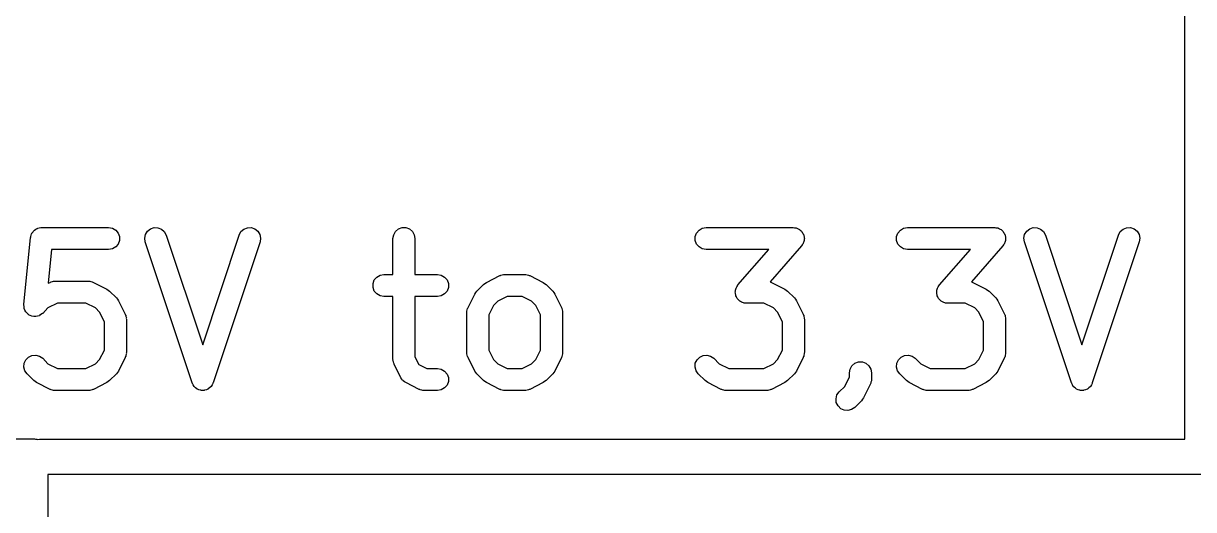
# Model space of a CAD drawing. Extents: x 76 to 227, y -129 to -83.
# Drawn here: x 108.79 to 115.43, y -100.42 to -97.66 of the extents above; entities that cross this region are included whole.
import ezdxf

# ---------------------------------------------------------------- set-up
doc = ezdxf.new("R2010")
doc.units = 0
doc.header["$MEASUREMENT"] = 0
doc.layers.add('BLACK', color=7, linetype='CONTINUOUS')

msp = doc.modelspace()

# ---------------------------------------------------------------- linework, layer by layer
at = {"layer": 'Black'}
for p, q in [((115.38, -100.02), (115.38, -92.97)), ((108.859, -98.8298), (108.866, -98.8249)), ((108.866, -98.8249), (108.868, -98.8244)), ((108.868, -98.8244), (108.87, -98.8232)), ((108.87, -98.8232), (108.878, -98.8217)), ((108.878, -98.8217), (108.887, -98.8196)), ((108.887, -98.8196), (108.889, -98.8198)), ((108.889, -98.8198), (108.891, -98.8194)), ((108.891, -98.8194), (109.272, -98.8194)), ((109.272, -98.8194), (109.294, -98.8232)), ((109.294, -98.8232), (109.313, -98.834)), ((109.509, -98.8269), (109.53, -98.8201)), ((109.53, -98.8201), (109.552, -98.8207)), ((109.552, -98.8207), (109.572, -98.8287)), ((110.04, -98.8287), (110.06, -98.8207)), ((110.06, -98.8207), (110.082, -98.8201)), ((110.082, -98.8201), (110.102, -98.8269)), ((110.917, -98.8278), (110.938, -98.8204)), ((110.938, -98.8204), (110.959, -98.8204)), ((110.959, -98.8204), (110.98, -98.8278)), ((112.623, -98.834), (112.641, -98.8232)), ((112.641, -98.8232), (112.663, -98.8194)), ((112.663, -98.8194), (113.158, -98.8194)), ((113.158, -98.8194), (113.164, -98.8205)), ((113.164, -98.8205), (113.17, -98.8206)), ((113.17, -98.8206), (113.175, -98.8223)), ((113.175, -98.8223), (113.179, -98.8232)), ((113.179, -98.8232), (113.185, -98.8262)), ((113.766, -98.834), (113.784, -98.8232)), ((113.784, -98.8232), (113.806, -98.8194)), ((113.806, -98.8194), (114.301, -98.8194)), ((114.301, -98.8194), (114.307, -98.8205)), ((114.307, -98.8205), (114.313, -98.8206)), ((114.313, -98.8206), (114.318, -98.8223)), ((114.318, -98.8223), (114.322, -98.8232)), ((114.322, -98.8232), (114.328, -98.8262)), ((114.5, -98.8269), (114.52, -98.8201)), ((114.52, -98.8201), (114.542, -98.8207)), ((114.542, -98.8207), (114.562, -98.8287)), ((115.03, -98.8287), (115.05, -98.8207)), ((115.05, -98.8207), (115.072, -98.8201)), ((115.072, -98.8201), (115.093, -98.8269)), ((108.791, -99.2566), (108.829, -98.8757)), ((108.829, -98.8757), (108.83, -98.8734)), ((108.83, -98.8711), (108.833, -98.863)), ((108.83, -98.8734), (108.83, -98.8711)), ((108.833, -98.863), (108.835, -98.8548)), ((108.835, -98.8548), (108.836, -98.8529)), ((108.836, -98.8529), (108.837, -98.8507)), ((108.837, -98.8507), (108.843, -98.8441)), ((108.843, -98.8441), (108.848, -98.8372)), ((108.848, -98.8372), (108.85, -98.8358)), ((108.85, -98.8358), (108.851, -98.834)), ((108.851, -98.834), (108.859, -98.8298)), ((109.313, -98.834), (109.327, -98.8507)), ((109.327, -98.8507), (109.334, -98.8711)), ((109.334, -98.8711), (109.334, -98.8928)), ((109.477, -98.8802), (109.481, -98.8589)), ((109.48, -98.9017), (109.477, -98.8802)), ((109.481, -98.8589), (109.492, -98.8404)), ((109.492, -98.8404), (109.509, -98.8269)), ((109.572, -98.8287), (109.588, -98.8431)), ((109.588, -98.8431), (109.598, -98.8621)), ((109.598, -98.8621), (109.806, -99.4843)), ((109.806, -99.4843), (110.013, -98.8621)), ((110.013, -98.8621), (110.023, -98.8431)), ((110.023, -98.8431), (110.04, -98.8287)), ((110.102, -98.8269), (110.119, -98.8404)), ((110.119, -98.8404), (110.131, -98.8589)), ((110.131, -98.8589), (110.135, -98.8802)), ((110.135, -98.8802), (110.132, -98.9017)), ((110.886, -98.8819), (110.89, -98.8605)), ((110.886, -99.0861), (110.886, -98.8819)), ((110.89, -98.8605), (110.901, -98.8417)), ((110.901, -98.8417), (110.917, -98.8278)), ((110.98, -98.8278), (110.996, -98.8417)), ((110.996, -98.8417), (111.007, -98.8605)), ((111.007, -98.8605), (111.011, -98.8819)), ((111.011, -98.8819), (111.011, -99.0861)), ((112.601, -98.8711), (112.609, -98.8507)), ((112.601, -98.8928), (112.601, -98.8711)), ((112.609, -98.8507), (112.623, -98.834)), ((113.185, -98.8262), (113.19, -98.8284)), ((113.19, -98.8284), (113.194, -98.8316)), ((113.194, -98.8316), (113.198, -98.834)), ((113.198, -98.834), (113.202, -98.8387)), ((113.202, -98.8387), (113.207, -98.8427)), ((113.207, -98.8427), (113.209, -98.847)), ((113.209, -98.847), (113.212, -98.8507)), ((113.212, -98.8507), (113.214, -98.8564)), ((113.214, -98.8564), (113.217, -98.8617)), ((113.217, -98.8617), (113.218, -98.8665)), ((113.218, -98.8665), (113.22, -98.8711)), ((113.22, -98.8711), (113.22, -98.8772)), ((113.22, -98.8772), (113.221, -98.8832)), ((113.221, -98.8832), (113.22, -98.8879)), ((113.22, -98.8879), (113.22, -98.8928)), ((113.744, -98.8711), (113.752, -98.8507)), ((113.744, -98.8928), (113.744, -98.8711)), ((113.752, -98.8507), (113.766, -98.834)), ((114.328, -98.8262), (114.333, -98.8284)), ((114.333, -98.8284), (114.337, -98.8316)), ((114.337, -98.8316), (114.341, -98.834)), ((114.341, -98.834), (114.345, -98.8387)), ((114.345, -98.8387), (114.35, -98.8427)), ((114.35, -98.8427), (114.352, -98.847)), ((114.352, -98.847), (114.355, -98.8507)), ((114.355, -98.8507), (114.357, -98.8564)), ((114.357, -98.8564), (114.36, -98.8617)), ((114.36, -98.8617), (114.361, -98.8665)), ((114.361, -98.8665), (114.363, -98.8711)), ((114.363, -98.8711), (114.363, -98.8772)), ((114.363, -98.8772), (114.363, -98.8832)), ((114.363, -98.8832), (114.363, -98.8879)), ((114.363, -98.8879), (114.363, -98.8928)), ((114.467, -98.8802), (114.471, -98.8589)), ((114.47, -98.9017), (114.467, -98.8802)), ((114.471, -98.8589), (114.483, -98.8404)), ((114.483, -98.8404), (114.5, -98.8269)), ((114.562, -98.8287), (114.578, -98.8431)), ((114.578, -98.8431), (114.589, -98.8621)), ((114.589, -98.8621), (114.796, -99.4843)), ((114.796, -99.4843), (115.004, -98.8621)), ((115.004, -98.8621), (115.014, -98.8431)), ((115.014, -98.8431), (115.03, -98.8287)), ((115.093, -98.8269), (115.11, -98.8404)), ((115.11, -98.8404), (115.121, -98.8589)), ((115.121, -98.8589), (115.125, -98.8802)), ((115.125, -98.8802), (115.122, -98.9017)), ((108.948, -98.9444), (108.929, -99.1362)), ((109.272, -98.9444), (108.948, -98.9444)), ((109.294, -98.9406), (109.272, -98.9444)), ((109.313, -98.9298), (109.294, -98.9406)), ((109.327, -98.9132), (109.313, -98.9298)), ((109.334, -98.8928), (109.327, -98.9132)), ((109.746, -99.7017), (109.48, -98.9017)), ((110.132, -98.9017), (109.865, -99.7017)), ((112.609, -98.9132), (112.601, -98.8928)), ((112.623, -98.9298), (112.609, -98.9132)), ((112.641, -98.9406), (112.623, -98.9298)), ((112.663, -98.9444), (112.641, -98.9406)), ((113.02, -98.9444), (112.663, -98.9444)), ((112.844, -99.1455), (113.02, -98.9444)), ((113.205, -98.9231), (113.026, -99.1277)), ((113.208, -98.9178), (113.205, -98.9231)), ((113.212, -98.9132), (113.208, -98.9178)), ((113.214, -98.9086), (113.212, -98.9132)), ((113.216, -98.9045), (113.214, -98.9086)), ((113.218, -98.8985), (113.216, -98.9045)), ((113.22, -98.8928), (113.218, -98.8985)), ((113.752, -98.9132), (113.744, -98.8928)), ((113.766, -98.9298), (113.752, -98.9132)), ((113.784, -98.9406), (113.766, -98.9298)), ((113.806, -98.9444), (113.784, -98.9406)), ((114.163, -98.9444), (113.806, -98.9444)), ((113.987, -99.1455), (114.163, -98.9444)), ((114.348, -98.9231), (114.169, -99.1277)), ((114.351, -98.9178), (114.348, -98.9231)), ((114.355, -98.9132), (114.351, -98.9178)), ((114.357, -98.9086), (114.355, -98.9132)), ((114.359, -98.9045), (114.357, -98.9086)), ((114.36, -98.8985), (114.359, -98.9045)), ((114.363, -98.8928), (114.36, -98.8985)), ((114.737, -99.7017), (114.47, -98.9017)), ((115.122, -98.9017), (114.855, -99.7017)), ((110.794, -99.1007), (110.813, -99.0898)), ((110.813, -99.0898), (110.834, -99.0861)), ((110.834, -99.0861), (110.886, -99.0861)), ((111.011, -99.0861), (111.139, -99.0861)), ((111.139, -99.0861), (111.16, -99.0898)), ((111.16, -99.0898), (111.179, -99.1007)), ((111.496, -99.0916), (111.499, -99.0898)), ((111.499, -99.0898), (111.506, -99.0886)), ((111.506, -99.0886), (111.513, -99.0865)), ((111.513, -99.0865), (111.516, -99.0867)), ((111.516, -99.0867), (111.52, -99.0861)), ((111.52, -99.0861), (111.634, -99.0861)), ((111.634, -99.0861), (111.638, -99.0867)), ((111.638, -99.0867), (111.641, -99.0865)), ((111.641, -99.0865), (111.648, -99.0886)), ((111.648, -99.0886), (111.656, -99.0898)), ((111.656, -99.0898), (111.659, -99.0916)), ((108.929, -99.1362), (108.94, -99.1308)), ((108.94, -99.1308), (108.943, -99.1297)), ((108.943, -99.1297), (108.946, -99.1279)), ((108.946, -99.1279), (108.953, -99.1267)), ((108.953, -99.1267), (108.96, -99.1246)), ((108.96, -99.1246), (108.964, -99.1248)), ((108.964, -99.1248), (108.968, -99.1242)), ((108.968, -99.1242), (109.158, -99.1242)), ((109.158, -99.1242), (109.162, -99.1248)), ((109.162, -99.1248), (109.165, -99.1246)), ((109.165, -99.1246), (109.172, -99.1267)), ((109.172, -99.1267), (109.179, -99.1279)), ((109.179, -99.1279), (109.183, -99.1297)), ((109.183, -99.1297), (109.186, -99.1308)), ((109.186, -99.1308), (109.262, -99.1689)), ((110.773, -99.1377), (110.78, -99.1173)), ((110.773, -99.1594), (110.773, -99.1377)), ((110.78, -99.1173), (110.794, -99.1007)), ((111.179, -99.1007), (111.193, -99.1173)), ((111.193, -99.1173), (111.201, -99.1377)), ((111.201, -99.1377), (111.201, -99.1594)), ((111.362, -99.1806), (111.4, -99.1425)), ((111.4, -99.1425), (111.408, -99.1367)), ((111.408, -99.1367), (111.416, -99.1308)), ((111.416, -99.1308), (111.492, -99.0927)), ((111.492, -99.0927), (111.496, -99.0916)), ((111.659, -99.0916), (111.662, -99.0927)), ((111.662, -99.0927), (111.738, -99.1308)), ((111.738, -99.1308), (111.746, -99.1367)), ((111.746, -99.1367), (111.755, -99.1425)), ((111.755, -99.1425), (111.793, -99.1806)), ((112.836, -99.1599), (112.837, -99.1554)), ((112.837, -99.1554), (112.841, -99.1507)), ((112.841, -99.1507), (112.844, -99.1455)), ((113.026, -99.1277), (113.027, -99.1279)), ((113.027, -99.1279), (113.03, -99.1297)), ((113.03, -99.1297), (113.034, -99.1308)), ((113.034, -99.1308), (113.11, -99.1689)), ((113.979, -99.1599), (113.98, -99.1554)), ((113.98, -99.1554), (113.984, -99.1507)), ((113.984, -99.1507), (113.987, -99.1455)), ((114.169, -99.1277), (114.17, -99.1279)), ((114.17, -99.1279), (114.173, -99.1297)), ((114.173, -99.1297), (114.177, -99.1308)), ((114.177, -99.1308), (114.253, -99.1689)), ((109.262, -99.1689), (109.27, -99.1748)), ((109.27, -99.1748), (109.278, -99.1806)), ((109.278, -99.1806), (109.317, -99.2187)), ((109.317, -99.2187), (109.322, -99.2269)), ((110.78, -99.1798), (110.773, -99.1594)), ((110.794, -99.1964), (110.78, -99.1798)), ((110.813, -99.2073), (110.794, -99.1964)), ((110.834, -99.2111), (110.813, -99.2073)), ((110.886, -99.2111), (110.834, -99.2111)), ((110.886, -99.5676), (110.886, -99.2111)), ((111.139, -99.2111), (111.011, -99.2111)), ((111.011, -99.2111), (111.011, -99.5529)), ((111.16, -99.2073), (111.139, -99.2111)), ((111.179, -99.1964), (111.16, -99.2073)), ((111.193, -99.1798), (111.179, -99.1964)), ((111.201, -99.1594), (111.193, -99.1798)), ((111.312, -99.273), (111.35, -99.1968)), ((111.35, -99.1968), (111.356, -99.1888)), ((111.356, -99.1888), (111.362, -99.1806)), ((111.535, -99.2111), (111.481, -99.238)), ((111.62, -99.2111), (111.535, -99.2111)), ((111.673, -99.238), (111.62, -99.2111)), ((111.793, -99.1806), (111.799, -99.1888)), ((111.799, -99.1888), (111.804, -99.1968)), ((111.804, -99.1968), (111.843, -99.273)), ((112.829, -99.1854), (112.83, -99.1806)), ((112.83, -99.1914), (112.829, -99.1854)), ((112.83, -99.1758), (112.832, -99.1701)), ((112.83, -99.1806), (112.83, -99.1758)), ((112.83, -99.1975), (112.83, -99.1914)), ((112.832, -99.2021), (112.83, -99.1975)), ((112.832, -99.1701), (112.833, -99.1641)), ((112.832, -99.2068), (112.832, -99.2021)), ((112.835, -99.2122), (112.832, -99.2068)), ((112.833, -99.1641), (112.836, -99.1599)), ((112.837, -99.2179), (112.835, -99.2122)), ((112.84, -99.2216), (112.837, -99.2179)), ((112.843, -99.2258), (112.84, -99.2216)), ((113.11, -99.1689), (113.118, -99.1748)), ((113.118, -99.1748), (113.126, -99.1806)), ((113.126, -99.1806), (113.164, -99.2187)), ((113.164, -99.2187), (113.17, -99.2269)), ((113.972, -99.1854), (113.973, -99.1806)), ((113.973, -99.1914), (113.972, -99.1854)), ((113.973, -99.1758), (113.975, -99.1701)), ((113.973, -99.1806), (113.973, -99.1758)), ((113.973, -99.1975), (113.973, -99.1914)), ((113.974, -99.2021), (113.973, -99.1975)), ((113.975, -99.2068), (113.974, -99.2021)), ((113.975, -99.1701), (113.976, -99.1641)), ((113.978, -99.2122), (113.975, -99.2068)), ((113.976, -99.1641), (113.979, -99.1599)), ((113.98, -99.2179), (113.978, -99.2122)), ((113.983, -99.2216), (113.98, -99.2179)), ((113.986, -99.2258), (113.983, -99.2216)), ((114.253, -99.1689), (114.261, -99.1748)), ((114.261, -99.1748), (114.269, -99.1806)), ((114.269, -99.1806), (114.307, -99.2187)), ((114.307, -99.2187), (114.313, -99.2269)), ((108.791, -99.257), (108.791, -99.2566)), ((108.791, -99.2574), (108.791, -99.257)), ((108.792, -99.2678), (108.791, -99.2574)), ((108.793, -99.2783), (108.792, -99.2678)), ((108.793, -99.2786), (108.793, -99.2783)), ((108.793, -99.279), (108.793, -99.2786)), ((108.797, -99.2885), (108.793, -99.279)), ((108.802, -99.2981), (108.797, -99.2885)), ((108.928, -99.2761), (108.898, -99.3071)), ((108.982, -99.2492), (108.928, -99.2761)), ((109.143, -99.2492), (108.982, -99.2492)), ((109.197, -99.2761), (109.143, -99.2492)), ((109.221, -99.2999), (109.197, -99.2761)), ((109.322, -99.2269), (109.328, -99.2349)), ((109.328, -99.2349), (109.366, -99.3111)), ((111.306, -99.2938), (111.308, -99.2868)), ((111.308, -99.2868), (111.309, -99.2796)), ((111.309, -99.2796), (111.311, -99.2765)), ((111.311, -99.2765), (111.312, -99.273)), ((111.457, -99.2618), (111.43, -99.3157)), ((111.481, -99.238), (111.457, -99.2618)), ((111.697, -99.2618), (111.673, -99.238)), ((111.724, -99.3157), (111.697, -99.2618)), ((111.843, -99.273), (111.844, -99.2765)), ((111.844, -99.2765), (111.845, -99.2796)), ((111.845, -99.2796), (111.847, -99.2868)), ((111.847, -99.2868), (111.849, -99.2938)), ((112.847, -99.2299), (112.843, -99.2258)), ((112.851, -99.2345), (112.847, -99.2299)), ((112.855, -99.237), (112.851, -99.2345)), ((112.859, -99.2401), (112.855, -99.237)), ((112.865, -99.2423), (112.859, -99.2401)), ((112.87, -99.2454), (112.865, -99.2423)), ((112.875, -99.2462), (112.87, -99.2454)), ((112.879, -99.248), (112.875, -99.2462)), ((112.885, -99.2481), (112.879, -99.248)), ((112.891, -99.2492), (112.885, -99.2481)), ((112.991, -99.2492), (112.891, -99.2492)), ((113.045, -99.2761), (112.991, -99.2492)), ((113.069, -99.2999), (113.045, -99.2761)), ((113.17, -99.2269), (113.176, -99.2349)), ((113.176, -99.2349), (113.214, -99.3111)), ((113.99, -99.2299), (113.986, -99.2258)), ((113.994, -99.2345), (113.99, -99.2299)), ((113.998, -99.237), (113.994, -99.2345)), ((114.002, -99.2401), (113.998, -99.237)), ((114.008, -99.2423), (114.002, -99.2401)), ((114.013, -99.2454), (114.008, -99.2423)), ((114.018, -99.2462), (114.013, -99.2454)), ((114.022, -99.248), (114.018, -99.2462)), ((114.028, -99.2481), (114.022, -99.248)), ((114.034, -99.2492), (114.028, -99.2481)), ((114.134, -99.2492), (114.034, -99.2492)), ((114.188, -99.2761), (114.134, -99.2492)), ((114.211, -99.2999), (114.188, -99.2761)), ((114.313, -99.2269), (114.319, -99.2349)), ((114.319, -99.2349), (114.357, -99.3111)), ((108.802, -99.2984), (108.802, -99.2981)), ((108.802, -99.2987), (108.802, -99.2984)), ((108.809, -99.3061), (108.802, -99.2987)), ((108.817, -99.3136), (108.809, -99.3061)), ((108.817, -99.3138), (108.817, -99.3136)), ((108.817, -99.3141), (108.817, -99.3138)), ((108.827, -99.3185), (108.817, -99.3141)), ((108.836, -99.323), (108.827, -99.3185)), ((108.837, -99.3231), (108.836, -99.323)), ((108.837, -99.3232), (108.837, -99.3231)), ((108.848, -99.3241), (108.837, -99.3232)), ((108.858, -99.3252), (108.848, -99.3241)), ((108.859, -99.3251), (108.858, -99.3251)), ((108.858, -99.3251), (108.858, -99.3252)), ((108.869, -99.3224), (108.859, -99.3251)), ((108.879, -99.3198), (108.869, -99.3224)), ((108.88, -99.3195), (108.879, -99.3196)), ((108.879, -99.3196), (108.879, -99.3198)), ((108.888, -99.3135), (108.88, -99.3195)), ((108.897, -99.3076), (108.888, -99.3135)), ((108.898, -99.3071), (108.897, -99.3073)), ((108.897, -99.3073), (108.897, -99.3076)), ((109.248, -99.3538), (109.221, -99.2999)), ((109.248, -99.5148), (109.248, -99.3538)), ((109.366, -99.3111), (109.367, -99.3146)), ((109.367, -99.3146), (109.369, -99.3177)), ((109.369, -99.3177), (109.37, -99.3249)), ((109.37, -99.3249), (109.373, -99.3319)), ((109.373, -99.3319), (109.372, -99.3355)), ((109.372, -99.3355), (109.373, -99.339)), ((109.373, -99.339), (109.373, -99.5295)), ((111.305, -99.301), (111.306, -99.2974)), ((111.305, -99.5295), (111.305, -99.301)), ((111.306, -99.2974), (111.306, -99.2938)), ((111.43, -99.3157), (111.43, -99.5148)), ((111.724, -99.5148), (111.724, -99.3157)), ((111.849, -99.2938), (111.849, -99.2974)), ((111.849, -99.2974), (111.849, -99.301)), ((111.849, -99.301), (111.849, -99.5295)), ((113.096, -99.3538), (113.069, -99.2999)), ((113.096, -99.5148), (113.096, -99.3538)), ((113.214, -99.3111), (113.215, -99.3146)), ((113.215, -99.3146), (113.217, -99.3177)), ((113.217, -99.3177), (113.218, -99.3249)), ((113.218, -99.3249), (113.22, -99.3319)), ((113.22, -99.3319), (113.22, -99.3355)), ((113.22, -99.3355), (113.221, -99.339)), ((113.221, -99.339), (113.221, -99.5295)), ((114.238, -99.3538), (114.211, -99.2999)), ((114.238, -99.5148), (114.238, -99.3538)), ((114.357, -99.3111), (114.358, -99.3146)), ((114.358, -99.3146), (114.36, -99.3177)), ((114.36, -99.3177), (114.361, -99.3249)), ((114.361, -99.3249), (114.363, -99.3319)), ((114.363, -99.3319), (114.363, -99.3355)), ((114.363, -99.3355), (114.363, -99.339)), ((114.363, -99.339), (114.363, -99.5295)), ((108.802, -99.5699), (108.817, -99.5545)), ((108.817, -99.5545), (108.837, -99.5453)), ((108.837, -99.5453), (108.859, -99.5435)), ((108.859, -99.5435), (108.88, -99.5491)), ((108.88, -99.5491), (108.898, -99.5615)), ((109.221, -99.5687), (109.248, -99.5148)), ((109.367, -99.554), (109.366, -99.5575)), ((109.369, -99.5509), (109.367, -99.554)), ((109.37, -99.5437), (109.369, -99.5509)), ((109.373, -99.5367), (109.37, -99.5437)), ((109.373, -99.5295), (109.372, -99.5331)), ((109.372, -99.5331), (109.373, -99.5367)), ((111.011, -99.5529), (111.033, -99.5972)), ((111.306, -99.5331), (111.305, -99.5295)), ((111.306, -99.5367), (111.306, -99.5331)), ((111.308, -99.5437), (111.306, -99.5367)), ((111.309, -99.5509), (111.308, -99.5437)), ((111.311, -99.554), (111.309, -99.5509)), ((111.312, -99.5575), (111.311, -99.554)), ((111.43, -99.5148), (111.457, -99.5687)), ((111.697, -99.5687), (111.724, -99.5148)), ((111.844, -99.554), (111.843, -99.5575)), ((111.845, -99.5509), (111.844, -99.554)), ((111.847, -99.5437), (111.845, -99.5509)), ((111.849, -99.5367), (111.847, -99.5437)), ((111.849, -99.5295), (111.849, -99.5331)), ((111.849, -99.5331), (111.849, -99.5367)), ((112.612, -99.5699), (112.627, -99.5545)), ((112.627, -99.5545), (112.647, -99.5453)), ((112.647, -99.5453), (112.668, -99.5435)), ((112.668, -99.5435), (112.689, -99.5491)), ((112.689, -99.5491), (112.707, -99.5615)), ((113.069, -99.5687), (113.096, -99.5148)), ((113.215, -99.554), (113.214, -99.5575)), ((113.217, -99.5509), (113.215, -99.554)), ((113.218, -99.5437), (113.217, -99.5509)), ((113.22, -99.5367), (113.218, -99.5437)), ((113.221, -99.5295), (113.22, -99.5331)), ((113.22, -99.5331), (113.22, -99.5367)), ((113.755, -99.5699), (113.77, -99.5545)), ((113.77, -99.5545), (113.79, -99.5453)), ((113.79, -99.5453), (113.811, -99.5435)), ((113.811, -99.5435), (113.832, -99.5491)), ((113.832, -99.5491), (113.85, -99.5615)), ((114.211, -99.5687), (114.238, -99.5148)), ((114.358, -99.554), (114.357, -99.5575)), ((114.36, -99.5509), (114.358, -99.554)), ((114.361, -99.5437), (114.36, -99.5509)), ((114.363, -99.5367), (114.361, -99.5437)), ((114.363, -99.5295), (114.363, -99.5331)), ((114.363, -99.5331), (114.363, -99.5367)), ((108.791, -99.6112), (108.793, -99.5895)), ((108.797, -99.6321), (108.791, -99.6112)), ((108.793, -99.5895), (108.802, -99.5699)), ((108.898, -99.5615), (108.928, -99.5924)), ((108.928, -99.5924), (108.982, -99.6194)), ((108.982, -99.6194), (109.143, -99.6194)), ((109.143, -99.6194), (109.197, -99.5924)), ((109.197, -99.5924), (109.221, -99.5687)), ((109.366, -99.5575), (109.328, -99.6337)), ((110.887, -99.5712), (110.886, -99.5676)), ((110.886, -99.5748), (110.887, -99.5712)), ((110.889, -99.5818), (110.886, -99.5748)), ((110.89, -99.589), (110.889, -99.5818)), ((110.892, -99.5921), (110.89, -99.589)), ((110.893, -99.5956), (110.892, -99.5921)), ((110.931, -99.6718), (110.893, -99.5956)), ((111.033, -99.5972), (111.078, -99.6194)), ((111.078, -99.6194), (111.139, -99.6194)), ((111.139, -99.6194), (111.16, -99.6232)), ((111.35, -99.6337), (111.312, -99.5575)), ((111.457, -99.5687), (111.481, -99.5924)), ((111.481, -99.5924), (111.535, -99.6194)), ((111.535, -99.6194), (111.62, -99.6194)), ((111.62, -99.6194), (111.673, -99.5924)), ((111.673, -99.5924), (111.697, -99.5687)), ((111.843, -99.5575), (111.804, -99.6337)), ((112.601, -99.6112), (112.602, -99.5895)), ((112.606, -99.6321), (112.601, -99.6112)), ((112.602, -99.5895), (112.612, -99.5699)), ((112.707, -99.5615), (112.738, -99.5924)), ((112.738, -99.5924), (112.792, -99.6194)), ((112.792, -99.6194), (112.991, -99.6194)), ((112.991, -99.6194), (113.045, -99.5924)), ((113.045, -99.5924), (113.069, -99.5687)), ((113.214, -99.5575), (113.176, -99.6337)), ((113.477, -99.6438), (113.48, -99.6224)), ((113.48, -99.6224), (113.491, -99.6036)), ((113.491, -99.6036), (113.508, -99.5897)), ((113.508, -99.5897), (113.528, -99.5823)), ((113.528, -99.5823), (113.55, -99.5823)), ((113.55, -99.5823), (113.57, -99.5897)), ((113.57, -99.5897), (113.587, -99.6036)), ((113.587, -99.6036), (113.598, -99.6224)), ((113.598, -99.6224), (113.602, -99.6438)), ((113.743, -99.6112), (113.745, -99.5895)), ((113.749, -99.6321), (113.743, -99.6112)), ((113.745, -99.5895), (113.755, -99.5699)), ((113.85, -99.5615), (113.881, -99.5924)), ((113.881, -99.5924), (113.935, -99.6194)), ((113.935, -99.6194), (114.134, -99.6194)), ((114.134, -99.6194), (114.188, -99.5924)), ((114.188, -99.5924), (114.211, -99.5687)), ((114.357, -99.5575), (114.319, -99.6337)), ((108.809, -99.6499), (108.797, -99.6321)), ((108.847, -99.688), (108.809, -99.6499)), ((108.855, -99.6937), (108.847, -99.688)), ((109.278, -99.688), (109.27, -99.6937)), ((109.317, -99.6499), (109.278, -99.688)), ((109.322, -99.6417), (109.317, -99.6499)), ((109.328, -99.6337), (109.322, -99.6417)), ((110.936, -99.6791), (110.931, -99.6718)), ((110.941, -99.6868), (110.936, -99.6791)), ((110.943, -99.6878), (110.941, -99.6868)), ((110.944, -99.6892), (110.943, -99.6878)), ((111.16, -99.6232), (111.179, -99.634)), ((111.179, -99.634), (111.193, -99.6507)), ((111.193, -99.6507), (111.201, -99.6711)), ((111.201, -99.6711), (111.201, -99.6928)), ((111.356, -99.6417), (111.35, -99.6337)), ((111.362, -99.6499), (111.356, -99.6417)), ((111.4, -99.688), (111.362, -99.6499)), ((111.408, -99.6937), (111.4, -99.688)), ((111.755, -99.688), (111.746, -99.6937)), ((111.793, -99.6499), (111.755, -99.688)), ((111.799, -99.6417), (111.793, -99.6499)), ((111.804, -99.6337), (111.799, -99.6417)), ((112.619, -99.6499), (112.606, -99.6321)), ((112.657, -99.688), (112.619, -99.6499)), ((112.665, -99.6937), (112.657, -99.688)), ((113.126, -99.688), (113.118, -99.6937)), ((113.164, -99.6499), (113.126, -99.688)), ((113.17, -99.6417), (113.164, -99.6499)), ((113.176, -99.6337), (113.17, -99.6417)), ((113.45, -99.7211), (113.477, -99.6671)), ((113.477, -99.6671), (113.477, -99.6438)), ((113.602, -99.6819), (113.601, -99.6855)), ((113.601, -99.6855), (113.601, -99.6891)), ((113.602, -99.6438), (113.602, -99.6819)), ((113.762, -99.6499), (113.749, -99.6321)), ((113.8, -99.688), (113.762, -99.6499)), ((113.808, -99.6937), (113.8, -99.688)), ((114.269, -99.688), (114.261, -99.6937)), ((114.307, -99.6499), (114.269, -99.688)), ((114.313, -99.6417), (114.307, -99.6499)), ((114.319, -99.6337), (114.313, -99.6417)), ((108.863, -99.6997), (108.855, -99.6937)), ((108.94, -99.7378), (108.863, -99.6997)), ((108.943, -99.7388), (108.94, -99.7378)), ((108.946, -99.7406), (108.943, -99.7388)), ((108.953, -99.7419), (108.946, -99.7406)), ((108.96, -99.744), (108.953, -99.7419)), ((108.964, -99.7438), (108.96, -99.744)), ((108.968, -99.7444), (108.964, -99.7438)), ((109.158, -99.7444), (108.968, -99.7444)), ((109.162, -99.7438), (109.158, -99.7444)), ((109.165, -99.744), (109.162, -99.7438)), ((109.172, -99.7419), (109.165, -99.744)), ((109.179, -99.7406), (109.172, -99.7419)), ((109.183, -99.7388), (109.179, -99.7406)), ((109.186, -99.7378), (109.183, -99.7388)), ((109.262, -99.6997), (109.186, -99.7378)), ((109.27, -99.6937), (109.262, -99.6997)), ((109.747, -99.7032), (109.746, -99.7017)), ((109.748, -99.7049), (109.747, -99.7032)), ((109.752, -99.7127), (109.748, -99.7049)), ((109.757, -99.7208), (109.752, -99.7127)), ((109.758, -99.7219), (109.757, -99.7208)), ((109.759, -99.7234), (109.758, -99.7219)), ((109.766, -99.7291), (109.759, -99.7234)), ((109.773, -99.7352), (109.766, -99.7291)), ((109.775, -99.7358), (109.773, -99.7352)), ((109.776, -99.7369), (109.775, -99.7358)), ((109.785, -99.7398), (109.776, -99.7369)), ((109.793, -99.7431), (109.785, -99.7398)), ((109.795, -99.7432), (109.793, -99.7431)), ((109.797, -99.7437), (109.795, -99.7432)), ((109.806, -99.7435), (109.797, -99.7437)), ((109.815, -99.7437), (109.806, -99.7435)), ((109.817, -99.7432), (109.815, -99.7437)), ((109.818, -99.7431), (109.817, -99.7432)), ((109.827, -99.7398), (109.818, -99.7431)), ((109.835, -99.7369), (109.827, -99.7398)), ((109.837, -99.7358), (109.835, -99.7369)), ((109.838, -99.7352), (109.837, -99.7358)), ((109.845, -99.7291), (109.838, -99.7352)), ((109.852, -99.7234), (109.845, -99.7291)), ((109.853, -99.7219), (109.852, -99.7234)), ((109.855, -99.7208), (109.853, -99.7219)), ((109.859, -99.7127), (109.855, -99.7208)), ((109.864, -99.7049), (109.859, -99.7127)), ((109.865, -99.7017), (109.864, -99.7032)), ((109.864, -99.7032), (109.864, -99.7049)), ((110.951, -99.6942), (110.944, -99.6892)), ((110.959, -99.6997), (110.951, -99.6942)), ((111.035, -99.7378), (110.959, -99.6997)), ((111.038, -99.7388), (111.035, -99.7378)), ((111.041, -99.7406), (111.038, -99.7388)), ((111.049, -99.7419), (111.041, -99.7406)), ((111.056, -99.744), (111.049, -99.7419)), ((111.059, -99.7438), (111.056, -99.744)), ((111.063, -99.7444), (111.059, -99.7438)), ((111.139, -99.7444), (111.063, -99.7444)), ((111.16, -99.7406), (111.139, -99.7444)), ((111.179, -99.7298), (111.16, -99.7406)), ((111.193, -99.7132), (111.179, -99.7298)), ((111.201, -99.6928), (111.193, -99.7132)), ((111.416, -99.6997), (111.408, -99.6937)), ((111.492, -99.7378), (111.416, -99.6997)), ((111.496, -99.7388), (111.492, -99.7378)), ((111.499, -99.7406), (111.496, -99.7388)), ((111.506, -99.7419), (111.499, -99.7406)), ((111.513, -99.744), (111.506, -99.7419)), ((111.516, -99.7438), (111.513, -99.744)), ((111.52, -99.7444), (111.516, -99.7438)), ((111.634, -99.7444), (111.52, -99.7444)), ((111.638, -99.7438), (111.634, -99.7444)), ((111.641, -99.744), (111.638, -99.7438)), ((111.648, -99.7419), (111.641, -99.744)), ((111.656, -99.7406), (111.648, -99.7419)), ((111.659, -99.7388), (111.656, -99.7406)), ((111.662, -99.7378), (111.659, -99.7388)), ((111.738, -99.6997), (111.662, -99.7378)), ((111.746, -99.6937), (111.738, -99.6997)), ((112.673, -99.6997), (112.665, -99.6937)), ((112.749, -99.7378), (112.673, -99.6997)), ((112.753, -99.7388), (112.749, -99.7378)), ((112.756, -99.7406), (112.753, -99.7388)), ((112.763, -99.7419), (112.756, -99.7406)), ((112.77, -99.744), (112.763, -99.7419)), ((112.774, -99.7438), (112.77, -99.744)), ((112.777, -99.7444), (112.774, -99.7438)), ((113.006, -99.7444), (112.777, -99.7444)), ((113.009, -99.7438), (113.006, -99.7444)), ((113.013, -99.744), (113.009, -99.7438)), ((113.02, -99.7419), (113.013, -99.744)), ((113.027, -99.7406), (113.02, -99.7419)), ((113.03, -99.7388), (113.027, -99.7406)), ((113.034, -99.7378), (113.03, -99.7388)), ((113.11, -99.6997), (113.034, -99.7378)), ((113.118, -99.6937), (113.11, -99.6997)), ((113.406, -99.7698), (113.419, -99.752)), ((113.419, -99.752), (113.45, -99.7211)), ((113.595, -99.7099), (113.557, -99.786)), ((113.596, -99.7064), (113.595, -99.7099)), ((113.598, -99.7033), (113.596, -99.7064)), ((113.599, -99.6961), (113.598, -99.7033)), ((113.601, -99.6891), (113.599, -99.6961)), ((113.816, -99.6997), (113.808, -99.6937)), ((113.892, -99.7378), (113.816, -99.6997)), ((113.896, -99.7388), (113.892, -99.7378)), ((113.899, -99.7406), (113.896, -99.7388)), ((113.906, -99.7419), (113.899, -99.7406)), ((113.913, -99.744), (113.906, -99.7419)), ((113.916, -99.7438), (113.913, -99.744)), ((113.92, -99.7444), (113.916, -99.7438)), ((114.149, -99.7444), (113.92, -99.7444)), ((114.152, -99.7438), (114.149, -99.7444)), ((114.156, -99.744), (114.152, -99.7438)), ((114.163, -99.7419), (114.156, -99.744)), ((114.17, -99.7406), (114.163, -99.7419)), ((114.173, -99.7388), (114.17, -99.7406)), ((114.177, -99.7378), (114.173, -99.7388)), ((114.253, -99.6997), (114.177, -99.7378)), ((114.261, -99.6937), (114.253, -99.6997)), ((114.738, -99.7032), (114.737, -99.7017)), ((114.738, -99.7049), (114.738, -99.7032)), ((114.743, -99.7127), (114.738, -99.7049)), ((114.747, -99.7208), (114.743, -99.7127)), ((114.749, -99.7219), (114.747, -99.7208)), ((114.749, -99.7234), (114.749, -99.7219)), ((114.757, -99.7291), (114.749, -99.7234)), ((114.763, -99.7352), (114.757, -99.7291)), ((114.765, -99.7358), (114.763, -99.7352)), ((114.766, -99.7369), (114.765, -99.7358)), ((114.775, -99.7398), (114.766, -99.7369)), ((114.784, -99.7431), (114.775, -99.7398)), ((114.785, -99.7432), (114.784, -99.7431)), ((114.787, -99.7437), (114.785, -99.7432)), ((114.796, -99.7435), (114.787, -99.7437)), ((114.805, -99.7437), (114.796, -99.7435)), ((114.807, -99.7432), (114.805, -99.7437)), ((114.809, -99.7431), (114.807, -99.7432)), ((114.817, -99.7398), (114.809, -99.7431)), ((114.826, -99.7369), (114.817, -99.7398)), ((114.827, -99.7358), (114.826, -99.7369)), ((114.829, -99.7352), (114.827, -99.7358)), ((114.836, -99.7291), (114.829, -99.7352)), ((114.843, -99.7234), (114.836, -99.7291)), ((114.844, -99.7219), (114.843, -99.7234)), ((114.845, -99.7208), (114.844, -99.7219)), ((114.85, -99.7127), (114.845, -99.7208)), ((114.854, -99.7049), (114.85, -99.7127)), ((114.855, -99.7032), (114.854, -99.7049)), ((114.855, -99.7017), (114.855, -99.7032)), ((113.401, -99.7907), (113.406, -99.7698)), ((113.402, -99.8124), (113.401, -99.7907)), ((113.412, -99.832), (113.402, -99.8124)), ((113.545, -99.8023), (113.507, -99.8404)), ((113.551, -99.7941), (113.545, -99.8023)), ((113.557, -99.786), (113.551, -99.7941)), ((113.427, -99.8474), (113.412, -99.832)), ((113.447, -99.8566), (113.427, -99.8474)), ((113.468, -99.8585), (113.447, -99.8566)), ((113.489, -99.8528), (113.468, -99.8585)), ((113.507, -99.8404), (113.489, -99.8528)), ((103.772, -100.019), (108.852, -100.019)), ((108.852, -100.019), (108.858, -100.02)), ((108.858, -100.02), (108.865, -100.02)), ((108.865, -100.02), (108.87, -100.022)), ((108.87, -100.022), (108.88, -100.02)), ((108.88, -100.02), (115.38, -100.02)), ((115.48, -100.22), (108.927, -100.22)), ((108.927, -100.22), (108.927, -108.07))]:
    msp.add_line(p, q, dxfattribs=at)

doc.saveas('drawing.dxf')
